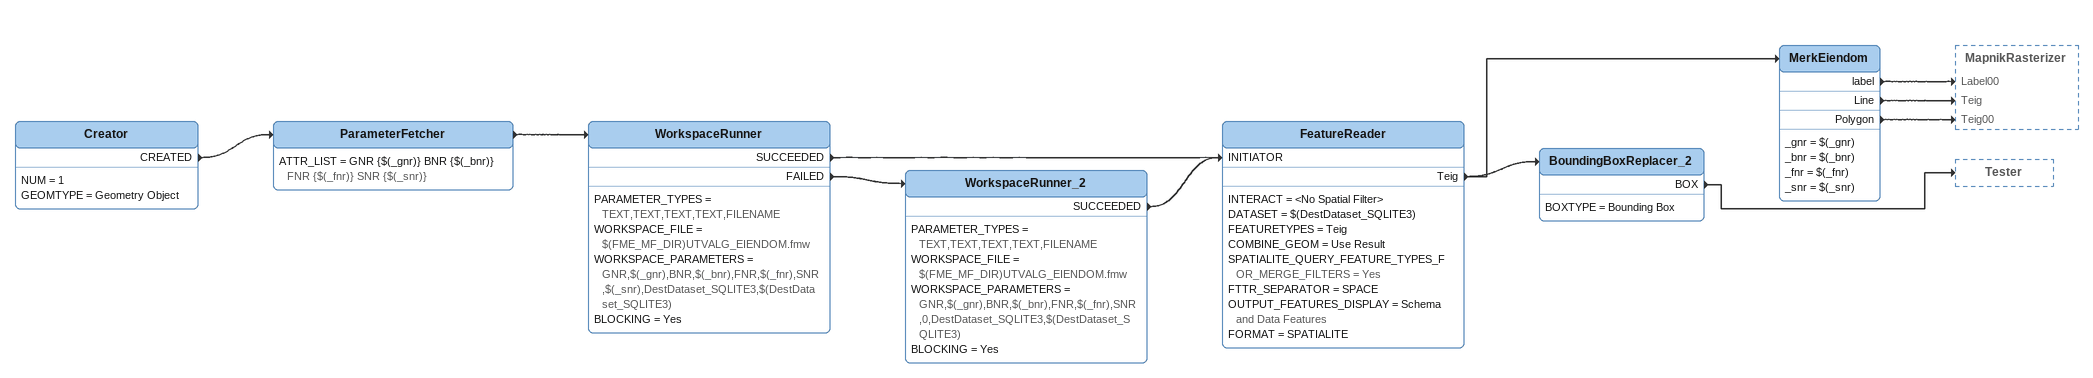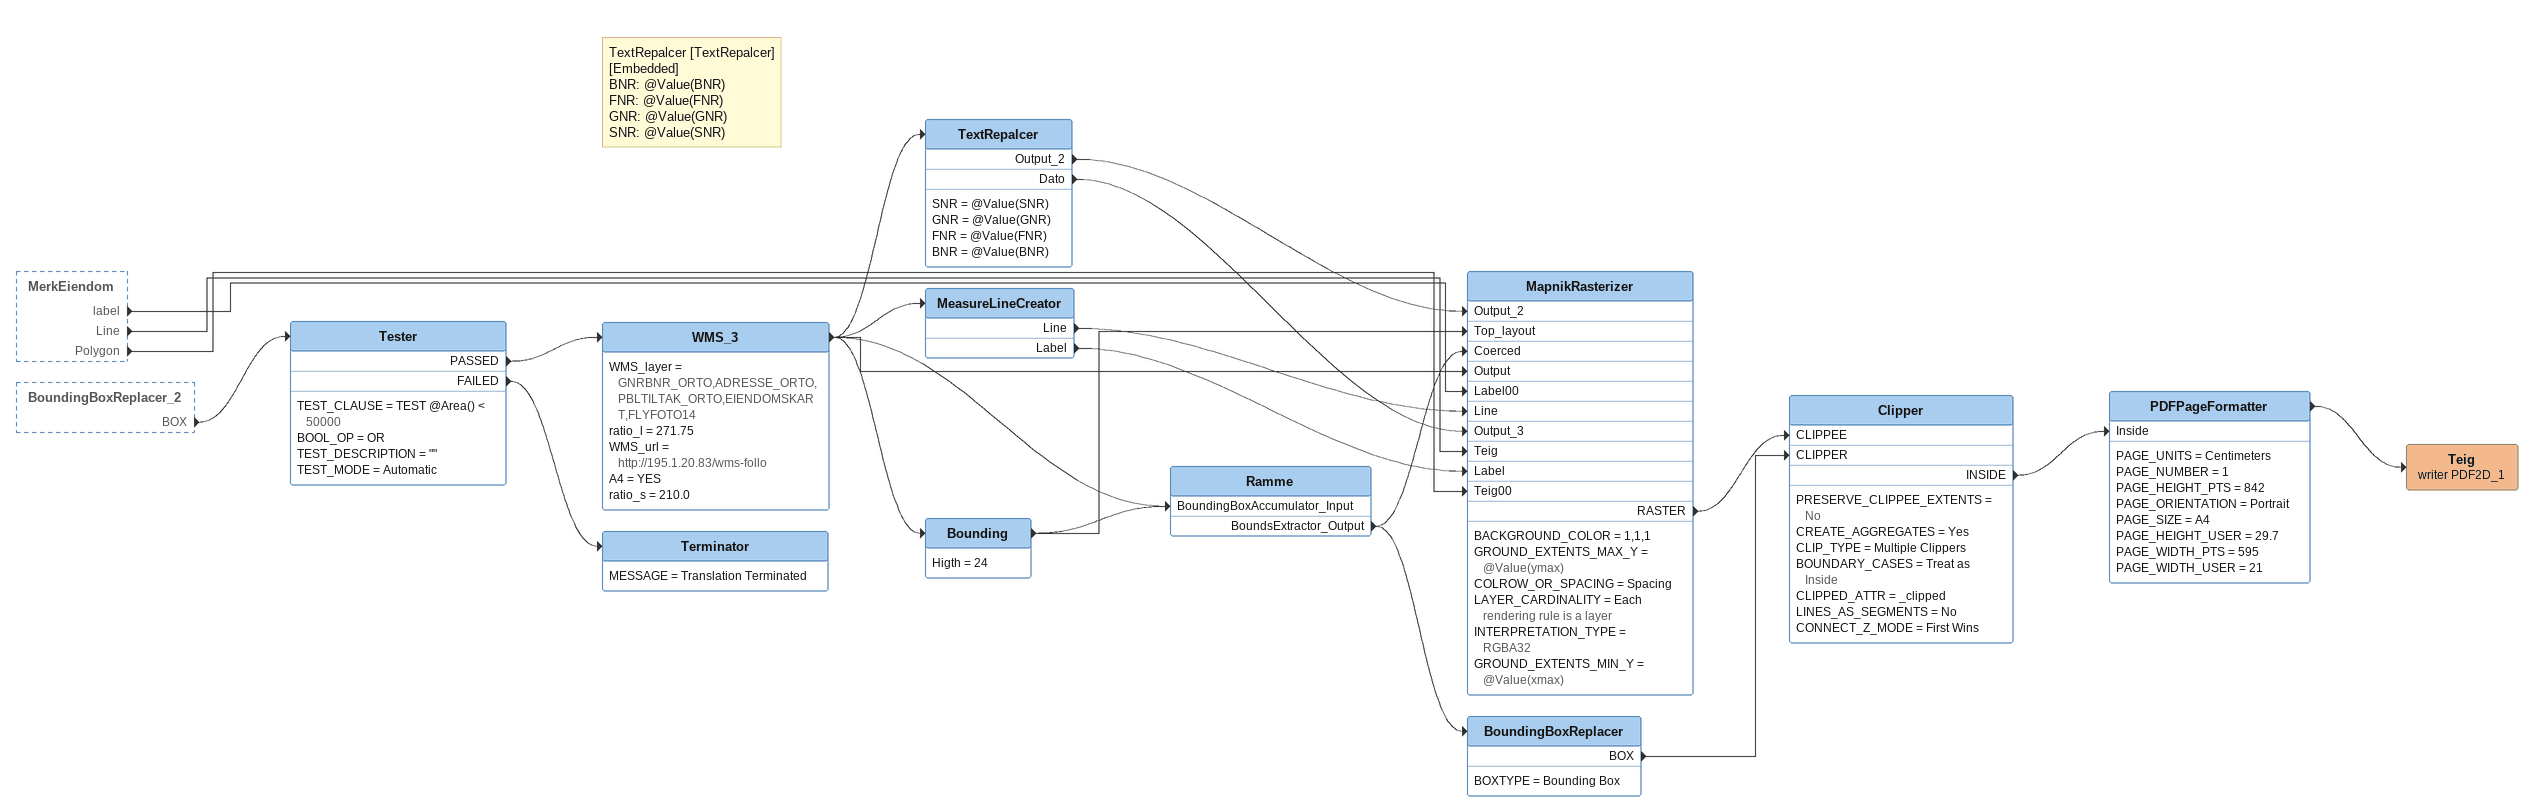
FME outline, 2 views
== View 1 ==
Creator
    NUM = 1
    GEOMTYPE = Geometry Object
    CREATED -> ParameterFetcher
ParameterFetcher
    ATTR_LIST = GNR {$(_gnr)} BNR {$(_bnr)} FNR {$(_fnr)} SNR {$(_snr)}
    -> WorkspaceRunner
WorkspaceRunner
    PARAMETER_TYPES = TEXT,TEXT,TEXT,TEXT,FILENAME
    WORKSPACE_FILE = $(FME_MF_DIR)UTVALG_EIENDOM.fmw
    WORKSPACE_PARAMETERS = GNR,$(_gnr),BNR,$(_bnr),FNR,$(_fnr),SNR,$(_snr),DestDataset_SQLITE3,$(DestDataset_SQLITE3)
    BLOCKING = Yes
    SUCCEEDED -> FeatureReader [INITIATOR]
    FAILED -> WorkspaceRunner_2
WorkspaceRunner_2
    PARAMETER_TYPES = TEXT,TEXT,TEXT,TEXT,FILENAME
    WORKSPACE_FILE = $(FME_MF_DIR)UTVALG_EIENDOM.fmw
    WORKSPACE_PARAMETERS = GNR,$(_gnr),BNR,$(_bnr),FNR,$(_fnr),SNR,0,DestDataset_SQLITE3,$(DestDataset_SQLITE3)
    BLOCKING = Yes
    SUCCEEDED -> FeatureReader [INITIATOR]
FeatureReader
    INTERACT = <No Spatial Filter>
    DATASET = $(DestDataset_SQLITE3)
    FEATURETYPES = Teig
    COMBINE_GEOM = Use Result
    SPATIALITE_QUERY_FEATURE_TYPES_FOR_MERGE_FILTERS = Yes
    FTTR_SEPARATOR = SPACE
    OUTPUT_FEATURES_DISPLAY = Schema and Data Features
    FORMAT = SPATIALITE
    Teig -> BoundingBoxReplacer_2
    Teig -> MerkEiendom
MerkEiendom
    _gnr = $(_gnr)
    _bnr = $(_bnr)
    _fnr = $(_fnr)
    _snr = $(_snr)
    label -> MapnikRasterizer [Label00]
    Line -> MapnikRasterizer [Teig]
    Polygon -> MapnikRasterizer [Teig00]
BoundingBoxReplacer_2
    BOXTYPE = Bounding Box
    BOX -> Tester

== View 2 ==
MerkEiendom [outside]
    label -> MapnikRasterizer [Label00]
    Line -> MapnikRasterizer [Teig]
    Polygon -> MapnikRasterizer [Teig00]
BoundingBoxReplacer_2 [outside]
    BOX -> Tester
Tester
    TEST_CLAUSE = TEST @Area() < 50000
    BOOL_OP = OR
    TEST_DESCRIPTION = ""
    TEST_MODE = Automatic
    PASSED -> WMS_3
    FAILED -> Terminator
WMS_3
    WMS_layer = GNRBNR_ORTO,ADRESSE_ORTO,PBLTILTAK_ORTO,EIENDOMSKART,FLYFOTO14
    ratio_l = 271.75
    WMS_url = http://195.1.20.83/wms-follo
    A4 = YES
    ratio_s = 210.0
    -> Ramme [BoundingBoxAccumulator_Input]
    -> MeasureLineCreator
    -> Bounding
    -> MapnikRasterizer [Output]
    -> TextRepalcer
Note: TextRepalcer [TextRepalcer] / [Embedded] / BNR: @Value(BNR) / FNR: @Value(FNR) / GNR: @Value(GNR) / SNR: @Value(SNR)
TextRepalcer
    SNR = @Value(SNR)
    GNR = @Value(GNR)
    FNR = @Value(FNR)
    BNR = @Value(BNR)
    Output_2 -> MapnikRasterizer [Output_2]
    Dato -> MapnikRasterizer [Output_3]
MeasureLineCreator
    Line -> MapnikRasterizer [Line]
    Label -> MapnikRasterizer [Label]
Bounding
    Higth = 24
    -> MapnikRasterizer [Top_layout]
    -> Ramme [BoundingBoxAccumulator_Input]
Ramme
    BoundsExtractor_Output -> MapnikRasterizer [Coerced]
    BoundsExtractor_Output -> BoundingBoxReplacer
MapnikRasterizer
    BACKGROUND_COLOR = 1,1,1
    GROUND_EXTENTS_MAX_Y = @Value(ymax)
    COLROW_OR_SPACING = Spacing
    LAYER_CARDINALITY = Each rendering rule is a layer
    INTERPRETATION_TYPE = RGBA32
    GROUND_EXTENTS_MIN_Y = @Value(xmax)
    RASTER -> Clipper [CLIPPEE]
BoundingBoxReplacer
    BOXTYPE = Bounding Box
    BOX -> Clipper [CLIPPER]
Clipper
    PRESERVE_CLIPPEE_EXTENTS = No
    CREATE_AGGREGATES = Yes
    CLIP_TYPE = Multiple Clippers
    BOUNDARY_CASES = Treat as Inside
    CLIPPED_ATTR = _clipped
    LINES_AS_SEGMENTS = No
    CONNECT_Z_MODE = First Wins
    INSIDE -> PDFPageFormatter [Inside]
PDFPageFormatter
    PAGE_UNITS = Centimeters
    PAGE_NUMBER = 1
    PAGE_HEIGHT_PTS = 842
    PAGE_ORIENTATION = Portrait
    PAGE_SIZE = A4
    PAGE_HEIGHT_USER = 29.7
    PAGE_WIDTH_PTS = 595
    PAGE_WIDTH_USER = 21
    -> Teig (writer PDF2D_1)
Teig (writer PDF2D_1)
Terminator
    MESSAGE = Translation Terminated
